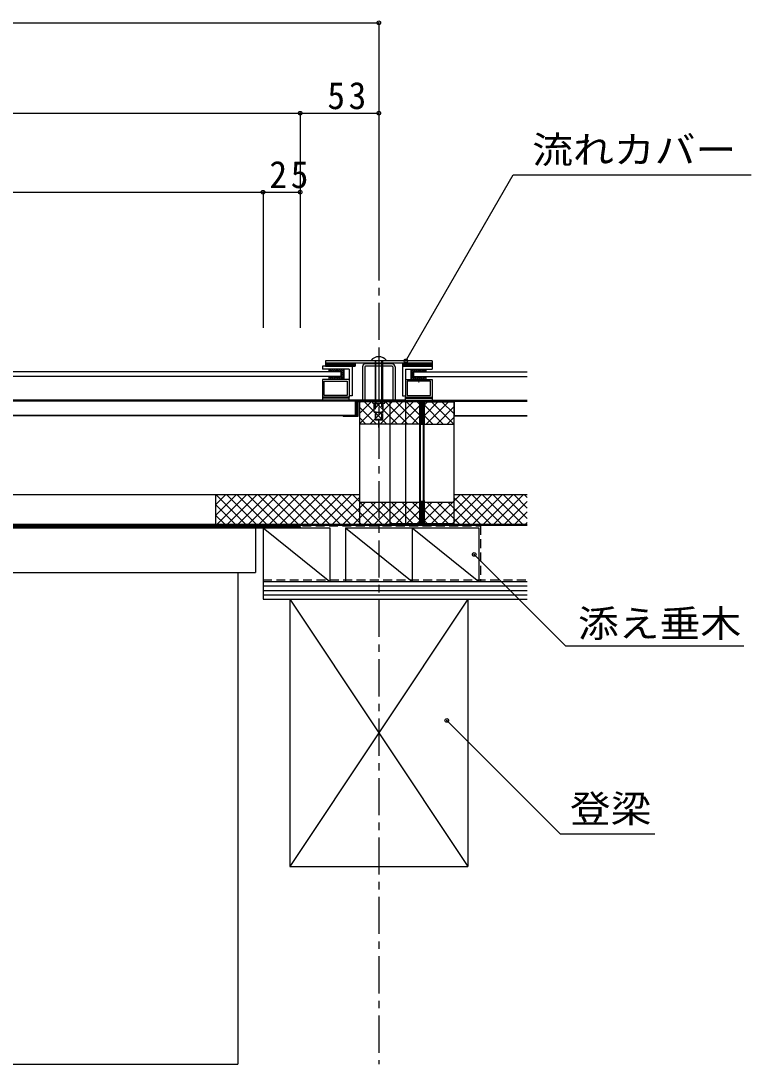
# Model space of a CAD drawing. Units: millimetres, scale not verified. Extents: x -1329 to 1011, y -833 to 743.
# Drawn here: x -444 to 48, y 20 to 723 of the extents above; entities that cross this region are included whole.
import ezdxf
from ezdxf.enums import TextEntityAlignment as Align

# ---------------------------------------------------------------- set-up
doc = ezdxf.new("R2010")
doc.units = ezdxf.units.MM
doc.header["$LTSCALE"] = 5
doc.header["$PDMODE"] = 32
doc.header["$PDSIZE"] = 2.5
doc.linetypes.add('CHAIN1', pattern=[8, 5, -1, 1, -1])
doc.linetypes.add('DASHED1', pattern=[1.8, 1.2, -0.6])
doc.layers.add('3-1', color=7, linetype='Continuous')
doc.styles.add('ＭＳ ゴシック', font='')
doc.styles.get('ＭＳ ゴシック').set_extended_font_data('MS Gothic')

msp = doc.modelspace()

# ---------------------------------------------------------------- linework, layer by layer
at = {"layer": '3-1'}
for p, q in [((-1112.573, 721.663), (-202.573, 721.663)), ((-202.573, 721.663), (-202.573, 573.869)), ((-1059.573, 660.702), (-255.573, 660.702)), ((-255.573, 660.702), (-202.573, 660.702)), ((-255.573, 660.702), (-255.573, 516.297)), ((-202.573, 660.702), (-202.573, 573.083)), ((-184.283, 493.941), (-111.927, 619.264)), ((-111.927, 619.264), (48.31, 619.264)), ((-1034.573, 607.525), (-280.573, 607.525)), ((-280.573, 607.525), (-280.573, 516.297)), ((-280.573, 607.525), (-255.573, 607.525)), ((-255.573, 607.525), (-255.573, 516.297)), ((-238.573, 493.941), (-238.573, 492.441)), ((-166.573, 493.941), (-238.573, 493.941)), ((-166.573, 492.441), (-238.573, 492.441)), ((-238.573, 492.441), (-238.573, 490.441)), ((-238.573, 491.941), (-218.573, 491.941)), ((-218.573, 492.441), (-218.573, 490.441)), ((-211.573, 492.441), (-211.573, 491.941)), ((-193.573, 491.941), (-211.573, 491.941)), ((-207.773, 493.941), (-207.773, 494.241)), ((-207.773, 494.241), (-197.373, 494.241)), ((-197.373, 493.941), (-207.773, 493.941)), ((-197.373, 494.241), (-197.373, 493.941)), ((-193.573, 492.441), (-193.573, 491.941)), ((-186.573, 492.441), (-186.573, 490.441)), ((-186.573, 491.941), (-166.573, 491.941)), ((-166.573, 493.941), (-166.573, 492.441)), ((-166.573, 492.441), (-166.573, 490.441)), ((-228.073, 486.541), (-1212.573, 486.541)), ((-220.573, 490.441), (-240.573, 490.441)), ((-240.573, 490.441), (-240.573, 488.441)), ((-222.573, 488.441), (-240.573, 488.441)), ((-238.573, 491.441), (-218.573, 491.441)), ((-238.573, 490.941), (-218.573, 490.941)), ((-238.573, 490.441), (-218.573, 490.441)), ((-226.173, 488.441), (-236.173, 488.441)), ((-234.512, 488.441), (-236.173, 486.779)), ((-235.926, 488.441), (-236.173, 488.193)), ((-234.911, 486.541), (-236.173, 487.802)), ((-233.497, 486.541), (-235.397, 488.441)), ((-233.097, 488.441), (-234.997, 486.541)), ((-232.083, 486.541), (-233.983, 488.441)), ((-231.683, 488.441), (-233.583, 486.541)), ((-230.669, 486.541), (-232.569, 488.441)), ((-230.269, 488.441), (-232.169, 486.541)), ((-229.255, 486.541), (-231.155, 488.441)), ((-228.855, 488.441), (-230.755, 486.541)), ((-226.173, 484.874), (-229.74, 488.441)), ((-227.441, 488.441), (-229.341, 486.541)), ((-226.173, 486.288), (-228.326, 488.441)), ((-226.173, 488.294), (-228.073, 486.394)), ((-226.173, 486.88), (-228.073, 484.98)), ((-228.073, 486.541), (-228.073, 483.341)), ((-226.173, 485.465), (-228.073, 483.565)), ((-226.173, 483.459), (-228.073, 485.359)), ((-226.173, 487.702), (-226.912, 488.441)), ((-226.173, 488.441), (-226.173, 481.441)), ((-222.573, 488.441), (-222.573, 469.441)), ((-220.573, 490.441), (-220.573, 485.857)), ((-220.573, 485.857), (-220.573, 481.441)), ((-213.573, 489.941), (-213.573, 467.441)), ((-212.073, 489.941), (-212.073, 467.441)), ((-193.573, 490.441), (-211.573, 490.441)), ((-205.073, 490.441), (-205.073, 467.441)), ((-204.573, 467.441), (-204.573, 490.441)), ((-200.573, 467.441), (-200.573, 490.441)), ((-200.073, 490.441), (-200.073, 467.441)), ((-193.073, 489.941), (-193.073, 467.441)), ((-191.573, 489.941), (-191.573, 467.441)), ((-186.573, 491.441), (-166.573, 491.441)), ((-186.573, 490.941), (-166.573, 490.941)), ((-186.573, 490.441), (-186.573, 485.857)), ((-186.573, 485.857), (-186.573, 481.441)), ((-184.573, 488.441), (-166.573, 488.441)), ((-184.573, 488.441), (-184.573, 469.441)), ((-180.973, 488.441), (-180.973, 481.441)), ((-180.973, 488.441), (-170.973, 488.441)), ((-180.973, 484.874), (-177.406, 488.441)), ((-180.973, 486.288), (-178.82, 488.441)), ((-180.973, 487.702), (-180.235, 488.441)), ((-180.973, 488.294), (-179.073, 486.394)), ((-180.973, 486.88), (-179.073, 484.98)), ((-180.973, 485.465), (-179.073, 483.565)), ((-180.973, 483.459), (-179.073, 485.359)), ((-179.706, 488.441), (-177.806, 486.541)), ((-179.073, 486.541), (-179.073, 483.341)), ((-179.073, 486.541), (-102.573, 486.541)), ((-178.292, 488.441), (-176.392, 486.541)), ((-177.892, 486.541), (-175.992, 488.441)), ((-176.877, 488.441), (-174.977, 486.541)), ((-176.478, 486.541), (-174.578, 488.441)), ((-175.463, 488.441), (-173.563, 486.541)), ((-175.063, 486.541), (-173.163, 488.441)), ((-174.049, 488.441), (-172.149, 486.541)), ((-173.649, 486.541), (-171.749, 488.441)), ((-172.635, 488.441), (-170.973, 486.779)), ((-172.235, 486.541), (-170.973, 487.802)), ((-171.221, 488.441), (-170.973, 488.193)), ((-228.073, 483.341), (-1212.573, 483.341)), ((-222.573, 481.441), (-240.573, 481.441)), ((-240.573, 481.441), (-240.573, 467.441)), ((-239.373, 480.241), (-223.773, 480.241)), ((-239.373, 470.641), (-239.373, 480.241)), ((-236.173, 483.341), (-236.173, 481.441)), ((-235.369, 483.341), (-236.173, 482.536)), ((-235.468, 481.441), (-236.173, 482.146)), ((-226.173, 481.441), (-236.173, 481.441)), ((-234.054, 481.441), (-235.954, 483.341)), ((-233.955, 483.341), (-235.855, 481.441)), ((-232.64, 481.441), (-234.54, 483.341)), ((-232.541, 483.341), (-234.441, 481.441)), ((-231.226, 481.441), (-233.126, 483.341)), ((-231.126, 483.341), (-233.026, 481.441)), ((-229.811, 481.441), (-231.711, 483.341)), ((-229.712, 483.341), (-231.612, 481.441)), ((-228.397, 481.441), (-230.297, 483.341)), ((-228.298, 483.341), (-230.198, 481.441)), ((-226.983, 481.441), (-228.883, 483.341)), ((-226.173, 484.051), (-228.784, 481.441)), ((-226.173, 482.045), (-228.073, 483.945)), ((-226.173, 482.637), (-227.37, 481.441)), ((-223.773, 480.241), (-223.773, 470.641)), ((-220.573, 481.441), (-220.573, 470.441)), ((-186.573, 481.441), (-186.573, 470.441)), ((-184.573, 481.441), (-166.573, 481.441)), ((-167.773, 480.241), (-183.373, 480.241)), ((-183.373, 480.241), (-183.373, 470.641)), ((-180.973, 484.051), (-178.363, 481.441)), ((-180.973, 482.045), (-179.073, 483.945)), ((-180.973, 482.637), (-179.777, 481.441)), ((-180.973, 481.441), (-170.973, 481.441)), ((-180.163, 481.441), (-178.263, 483.341)), ((-179.073, 483.341), (-102.573, 483.341)), ((-178.849, 483.341), (-176.949, 481.441)), ((-178.749, 481.441), (-176.849, 483.341)), ((-177.434, 483.341), (-175.534, 481.441)), ((-177.335, 481.441), (-175.435, 483.341)), ((-176.02, 483.341), (-174.12, 481.441)), ((-175.921, 481.441), (-174.021, 483.341)), ((-175.823, 479.941), (-175.323, 479.941)), ((-174.606, 483.341), (-172.706, 481.441)), ((-174.507, 481.441), (-172.607, 483.341)), ((-173.192, 483.341), (-171.292, 481.441)), ((-173.092, 481.441), (-171.192, 483.341)), ((-171.777, 483.341), (-170.973, 482.536)), ((-171.678, 481.441), (-170.973, 482.146)), ((-170.973, 483.341), (-170.973, 481.441)), ((-167.773, 470.641), (-167.773, 480.241)), ((-166.573, 481.441), (-166.573, 467.441)), ((-184.573, 467.441), (-1212.573, 467.441)), ((-174.573, 466.941), (-1212.573, 466.941)), ((-222.573, 469.441), (-240.573, 469.441)), ((-222.573, 468.941), (-240.573, 468.941)), ((-223.773, 470.641), (-239.373, 470.641)), ((-220.573, 470.441), (-222.573, 470.441)), ((-222.573, 467.441), (-222.573, 469.441)), ((-220.573, 467.441), (-222.573, 467.441)), ((-218.423, 466.941), (-218.423, 457.291)), ((-218.073, 466.941), (-218.073, 456.941)), ((-216.573, 466.441), (-216.573, 456.441)), ((-175.073, 466.441), (-216.573, 466.441)), ((-215.573, 466.441), (-215.573, 451.441)), ((-215.573, 451.55), (-200.683, 466.441)), ((-215.573, 458.621), (-207.754, 466.441)), ((-215.573, 465.692), (-214.825, 466.441)), ((-212.119, 466.441), (-197.119, 451.441)), ((-208.611, 451.441), (-193.611, 466.441)), ((-206.573, 465.441), (-206.573, 466.441)), ((-206.573, 465.441), (-198.573, 465.441)), ((-205.573, 459.441), (-205.573, 465.441)), ((-205.048, 466.441), (-190.048, 451.441)), ((-201.54, 451.441), (-186.54, 466.441)), ((-198.573, 465.441), (-198.573, 466.441)), ((-197.977, 466.441), (-182.977, 451.441)), ((-195.073, 466.941), (-195.073, 451.441)), ((-194.469, 451.441), (-179.469, 466.441)), ((-190.906, 466.441), (-175.906, 451.441)), ((-187.398, 451.441), (-175.073, 463.766)), ((-186.573, 470.441), (-184.573, 470.441)), ((-184.573, 469.441), (-166.573, 469.441)), ((-184.573, 467.441), (-184.573, 469.441)), ((-184.573, 468.941), (-166.573, 468.941)), ((-184.573, 467.441), (-184.573, 466.941)), ((-184.573, 467.441), (-184.573, 466.941)), ((-184.573, 467.441), (-102.573, 467.441)), ((-184.573, 466.941), (-184.573, 383.941)), ((-184.573, 466.941), (-102.573, 466.941)), ((-183.835, 466.441), (-175.073, 457.679)), ((-183.373, 470.641), (-167.773, 470.641)), ((-176.764, 466.441), (-175.073, 464.75)), ((-175.073, 466.441), (-175.073, 450.941)), ((-174.573, 466.941), (-174.573, 450.941)), ((-174.573, 466.441), (-172.573, 466.441)), ((-174.373, 466.441), (-174.373, 451.441)), ((-173.873, 466.441), (-173.873, 451.441)), ((-173.373, 466.441), (-173.373, 451.441)), ((-172.873, 466.441), (-172.873, 451.441)), ((-172.573, 466.941), (-172.573, 450.941)), ((-172.073, 466.441), (-172.073, 450.941)), ((-172.073, 457.077), (-162.709, 466.441)), ((-172.073, 464.148), (-169.78, 466.441)), ((-172.073, 466.441), (-152.073, 466.441)), ((-172.073, 464.368), (-159.146, 451.441)), ((-170.638, 451.441), (-155.638, 466.441)), ((-167.075, 466.441), (-157.573, 456.939)), ((-160.004, 466.441), (-152.073, 458.51)), ((-157.573, 466.941), (-157.573, 466.441)), ((-152.073, 466.941), (-152.073, 451.441)), ((-151.723, 466.941), (-151.723, 457.291)), ((-218.423, 457.291), (-1212.573, 457.291)), ((-218.073, 456.941), (-1212.573, 456.941)), ((-215.573, 462.824), (-204.19, 451.441)), ((-180.327, 451.441), (-175.073, 456.695)), ((-172.073, 457.297), (-166.217, 451.441)), ((-163.567, 451.441), (-152.073, 462.935)), ((-157.821, 457.187), (-152.075, 451.441)), ((-152.073, 456.941), (-102.573, 456.941)), ((-151.723, 457.291), (-102.573, 457.291)), ((-216.573, 456.441), (-226.573, 456.441)), ((-215.573, 455.753), (-211.261, 451.441)), ((-215.573, 451.441), (-215.573, 403.941)), ((-202.573, 449.155), (-202.573, 454.555)), ((-195.073, 451.441), (-195.073, 398.941)), ((-175.073, 450.941), (-175.073, 399.941)), ((-174.573, 450.941), (-175.073, 450.941)), ((-174.573, 451.441), (-172.573, 451.441)), ((-174.573, 450.941), (-174.573, 399.941)), ((-172.073, 450.941), (-172.573, 450.941)), ((-172.573, 450.941), (-172.573, 399.941)), ((-172.073, 451.441), (-152.073, 451.441)), ((-172.073, 399.941), (-172.073, 450.941)), ((-156.496, 451.441), (-152.073, 455.864)), ((-152.073, 451.441), (-152.073, 403.941)), ((-1212.573, 403.941), (-215.573, 403.941)), ((-312.573, 396.976), (-305.609, 403.941)), ((-312.573, 389.905), (-298.538, 403.941)), ((-312.254, 403.941), (-292.254, 383.941)), ((-311.467, 383.941), (-291.467, 403.941)), ((-305.182, 403.941), (-285.182, 383.941)), ((-304.396, 383.941), (-284.396, 403.941)), ((-298.111, 403.941), (-278.111, 383.941)), ((-297.325, 383.941), (-277.325, 403.941)), ((-291.04, 403.941), (-271.04, 383.941)), ((-290.254, 383.941), (-270.254, 403.941)), ((-283.969, 403.941), (-263.969, 383.941)), ((-283.183, 383.941), (-263.183, 403.941)), ((-276.898, 403.941), (-256.898, 383.941)), ((-276.111, 383.941), (-256.111, 403.941)), ((-269.827, 403.941), (-249.827, 383.941)), ((-269.04, 383.941), (-249.04, 403.941)), ((-262.756, 403.941), (-242.756, 383.941)), ((-261.969, 383.941), (-241.969, 403.941)), ((-255.685, 403.941), (-235.685, 383.941)), ((-254.898, 383.941), (-234.898, 403.941)), ((-248.614, 403.941), (-228.614, 383.941)), ((-247.827, 383.941), (-227.827, 403.941)), ((-241.543, 403.941), (-221.543, 383.941)), ((-240.756, 383.941), (-220.756, 403.941)), ((-234.472, 403.941), (-214.472, 383.941)), ((-233.685, 383.941), (-215.573, 402.053)), ((-227.401, 403.941), (-207.401, 383.941)), ((-220.33, 403.941), (-215.573, 399.184)), ((-215.573, 403.941), (-215.573, 383.941)), ((-167.428, 383.941), (-147.428, 403.941)), ((-160.357, 383.941), (-140.357, 403.941)), ((-153.285, 383.941), (-133.285, 403.941)), ((-152.073, 403.941), (-152.073, 383.941)), ((-152.073, 403.941), (-102.573, 403.941)), ((-152.073, 401.942), (-134.072, 383.941)), ((-147.001, 403.941), (-127.001, 383.941)), ((-146.214, 383.941), (-126.214, 403.941)), ((-139.93, 403.941), (-119.93, 383.941)), ((-139.143, 383.941), (-119.143, 403.941)), ((-132.859, 403.941), (-112.859, 383.941)), ((-132.072, 383.941), (-112.072, 403.941)), ((-125.788, 403.941), (-105.788, 383.941)), ((-125.001, 383.941), (-105.001, 403.941)), ((-118.717, 403.941), (-102.573, 387.797)), ((-111.646, 403.941), (-102.573, 394.868)), ((-104.575, 403.941), (-102.573, 401.939)), ((-312.573, 397.189), (-299.325, 383.941)), ((-226.614, 383.941), (-211.614, 398.941)), ((-219.543, 383.941), (-204.543, 398.941)), ((-215.573, 398.941), (-195.073, 398.941)), ((-215.33, 398.941), (-200.33, 383.941)), ((-212.472, 383.941), (-197.472, 398.941)), ((-208.259, 398.941), (-193.759, 384.441)), ((-205.401, 383.941), (-190.401, 398.941)), ((-201.188, 398.941), (-186.688, 384.441)), ((-198.33, 383.941), (-183.33, 398.941)), ((-195.073, 398.941), (-195.073, 384.441)), ((-195.073, 398.941), (-175.073, 398.941)), ((-194.116, 398.941), (-179.616, 384.441)), ((-190.759, 384.441), (-176.259, 398.941)), ((-187.045, 398.941), (-175.073, 386.969)), ((-179.974, 398.941), (-175.073, 394.04)), ((-175.073, 399.941), (-175.073, 384.441)), ((-175.073, 399.941), (-174.573, 399.941)), ((-174.573, 399.941), (-174.573, 383.941)), ((-174.573, 399.441), (-172.573, 399.441)), ((-174.373, 384.441), (-174.373, 399.441)), ((-173.873, 384.441), (-173.873, 399.441)), ((-173.373, 384.441), (-173.373, 399.441)), ((-172.873, 384.441), (-172.873, 399.441)), ((-172.073, 399.941), (-172.073, 384.441)), ((-172.073, 393.437), (-166.57, 398.941)), ((-172.073, 386.366), (-159.499, 398.941)), ((-172.073, 398.941), (-152.073, 398.941)), ((-172.073, 393.658), (-162.356, 383.941)), ((-170.285, 398.941), (-155.285, 383.941)), ((-163.214, 398.941), (-148.214, 383.941)), ((-156.143, 398.941), (-141.143, 383.941)), ((-117.93, 383.941), (-102.573, 399.298)), ((-312.573, 390.118), (-306.396, 383.941)), ((-183.688, 384.441), (-175.073, 393.055)), ((-172.073, 386.586), (-169.428, 383.941)), ((-110.859, 383.941), (-102.573, 392.227)), ((-1212.573, 383.941), (-174.573, 383.941)), ((-1212.573, 383.441), (-102.573, 383.441)), ((-1212.573, 383.441), (-184.573, 383.441)), ((-1079.573, 381.441), (-235.573, 381.441)), ((-1059.573, 382.441), (-255.573, 382.441)), ((-292.573, 383.441), (-292.573, 382.441)), ((-285.573, 381.441), (-285.573, 351.441)), ((-280.573, 381.441), (-280.573, 333.441)), ((-280.573, 381.441), (-235.573, 345.441)), ((-255.573, 382.441), (-255.573, 381.441)), ((-235.573, 381.441), (-235.573, 345.441)), ((-225.073, 381.441), (-225.073, 345.441)), ((-225.073, 381.441), (-180.073, 381.441)), ((-225.073, 381.441), (-180.073, 345.441)), ((-195.073, 384.441), (-195.073, 383.941)), ((-195.073, 384.441), (-175.073, 384.441)), ((-184.573, 383.441), (-184.573, 383.941)), ((-184.573, 383.941), (-172.573, 383.941)), ((-180.073, 381.441), (-180.073, 345.441)), ((-180.073, 381.441), (-180.073, 345.441)), ((-180.073, 381.441), (-135.073, 381.441)), ((-180.073, 381.441), (-135.073, 345.441)), ((-176.616, 384.441), (-175.073, 385.984)), ((-174.573, 384.441), (-172.573, 384.441)), ((-172.573, 383.941), (-102.573, 383.941)), ((-172.573, 383.441), (-132.018, 383.441)), ((-172.073, 384.441), (-152.073, 384.441)), ((-135.073, 381.441), (-135.073, 345.441)), ((-132.072, 383.941), (-132.018, 383.995)), ((-103.788, 383.941), (-102.573, 385.155)), ((-138.283, 363.67), (-76.679, 302.066)), ((-1029.573, 351.441), (-285.573, 351.441)), ((-297.573, 351.441), (-297.573, 20.441)), ((-280.573, 345.441), (-102.573, 345.441)), ((-280.573, 342.441), (-102.573, 342.441)), ((-280.573, 339.441), (-102.573, 339.441)), ((-280.573, 336.441), (-102.573, 336.441)), ((-280.573, 333.441), (-102.573, 333.441)), ((-142.573, 333.441), (-262.573, 153.441)), ((-262.573, 333.441), (-142.573, 153.441)), ((-142.573, 333.441), (-142.573, 153.441)), ((-76.679, 302.066), (43.472, 302.066)), ((-156.74, 251.896), (-80.401, 175.558)), ((-80.401, 175.558), (-16.59, 175.558)), ((-1017.573, 20.441), (-297.573, 20.441))]:
    msp.add_line(p, q, dxfattribs=at)
at = {"layer": '3-1', "linetype": 'CHAIN1'}
for p, q in [((-202.573, 573.083), (-202.573, 20.441)), ((-202.573, 501.777), (-202.573, 457.917))]:
    msp.add_line(p, q, dxfattribs=at)
at = {"layer": '3-1', "linetype": 'DASHED1'}
for p, q in [((-205.073, 493.941), (-205.073, 490.441)), ((-204.573, 490.441), (-204.573, 493.941)), ((-200.573, 490.441), (-200.573, 493.941)), ((-200.073, 493.941), (-200.073, 490.441)), ((-206.073, 466.441), (-206.073, 467.441)), ((-205.073, 467.441), (-205.073, 454.441)), ((-204.573, 453.941), (-204.573, 467.441)), ((-200.573, 453.941), (-200.573, 467.441)), ((-200.073, 467.441), (-200.073, 454.441)), ((-199.073, 466.441), (-199.073, 467.441)), ((-204.573, 453.941), (-205.073, 454.441)), ((-200.073, 454.441), (-205.073, 454.441)), ((-200.573, 453.941), (-204.573, 453.941)), ((-200.073, 454.441), (-200.573, 453.941)), ((-280.573, 346.441), (-102.573, 346.441))]:
    msp.add_line(p, q, dxfattribs=at)
at = {"layer": '3-1'}
for points in [[(-226.173, 488.441), (-236.173, 488.441), (-236.173, 486.541)], [(-186.573, 490.441), (-166.573, 490.441), (-166.573, 488.441)], [(-180.973, 488.441), (-170.973, 488.441), (-170.973, 486.541)], [(-217.073, 466.941), (-217.073, 456.941), (-226.573, 456.941), (-226.573, 456.441)], [(-205.573, 459.441), (-199.573, 459.441), (-199.573, 465.441)], [(-175.073, 451.441), (-195.073, 451.441), (-215.573, 451.441)], [(-312.573, 403.941), (-312.573, 401.643), (-312.573, 401.495), (-312.573, 382.441)], [(-172.073, 399.941), (-172.573, 399.941), (-172.573, 383.941)], [(-184.573, 383.941), (-184.573, 383.441), (-172.573, 383.441)], [(-262.573, 333.441), (-262.573, 153.441), (-142.573, 153.441)]]:
    msp.add_lwpolyline(points, dxfattribs=at)
at = {"layer": '3-1', "linetype": 'DASHED1'}
msp.add_lwpolyline([(-1136.073, 382.941), (-134.073, 382.941), (-134.073, 345.441)], dxfattribs=at)
at = {"layer": '3-1'}
for centre, radius, start, end in [((-211.573, 489.941), 2, 90, 180), ((-202.573, 490.117), 6.636, 38.41227, 141.58773), ((-193.573, 489.941), 2, 0, 90), ((-211.573, 489.941), 0.5, 90, 180), ((-193.573, 489.941), 0.5, 0, 90)]:
    msp.add_arc(centre, radius, start, end, dxfattribs=at)
for p in [(-202.573, 721.663), (-255.573, 660.702), (-202.573, 660.702), (-280.573, 607.525), (-255.573, 607.525), (-184.283, 493.941), (-138.283, 363.67), (-156.74, 251.896)]:
    msp.add_point(p, dxfattribs=at)
msp.add_solid([(-292.573, 383.441), (-312.573, 383.441), (-292.573, 382.441), (-312.573, 382.441)], dxfattribs=at)

# ---------------------------------------------------------------- texts
at = {"layer": '3-1', "style": 'ＭＳ ゴシック', "width": 1.1}
for s, p in [('流れカバー', (-99.217, 621.455)), ('添え垂木', (-68.377, 302.503)), ('登梁', (-73.833, 177.689))]:
    msp.add_text(s, height=18.33, dxfattribs=at).set_placement(p, align=Align.BOTTOM_LEFT)
at = {"layer": '3-1', "char_height": 18.33, "attachment_point": 7, "style": 'ＭＳ ゴシック'}
for s, insert in [('\\T1.21;\\W0.95;53', (-237.198, 663.202)), ('\\T1.21;\\W0.95;25', (-276.198, 610.025))]:
    msp.add_mtext(s, dxfattribs=dict(at, insert=insert))

doc.saveas('drawing.dxf')
